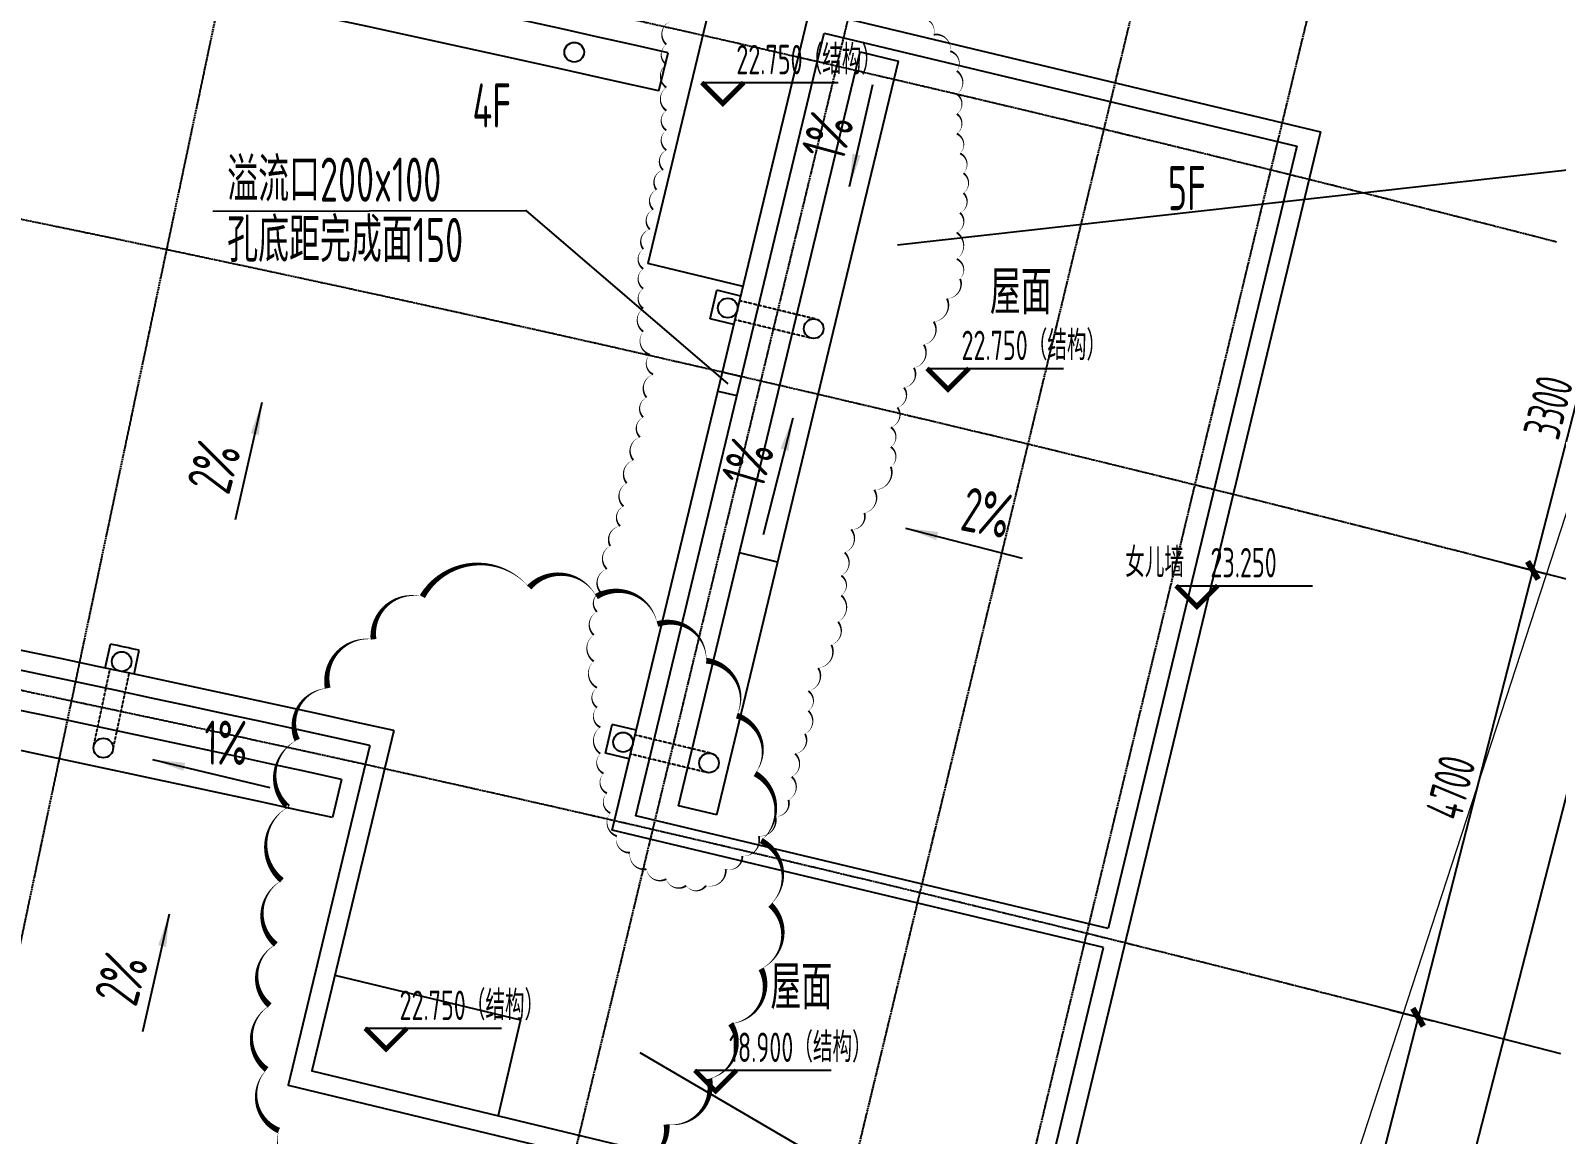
# Model space of a CAD drawing. Header units: millimetres. Extents: x 11677979 to 11902225, y -6694179 to -6308891.
# Drawn here: x 11842002 to 11857548, y -6396535 to -6385288 of the extents above; entities that cross this region are included whole.
import ezdxf
from ezdxf.enums import TextEntityAlignment as Align

# ---------------------------------------------------------------- set-up
doc = ezdxf.new("R2010")
doc.units = ezdxf.units.MM
doc.header["$LTSCALE"] = 10
for name, pattern in [('A2-RG-AXIS$0$CENTER', [2, 1.25, -0.25, 0.25, -0.25]), ('A2-RG-AXIS$0$DOTE', [2.4200000000000004, 2, -0.2, 0.02, -0.2]), ('A2-RI-RF$0$HIDDEN', [0.375, 0.25, -0.125])]:
    doc.linetypes.add(name, pattern=pattern)
for name, color, linetype in [('A2-RG-AXIS$0$A-AXIS', 1, 'Continuous'), ('A2-RG-AXIS$0$A-DIMS-100', 1, 'Continuous'), ('A2-RG-AXIS$0$A-GRID', 1, 'A2-RG-AXIS$0$CENTER'), ('A2-RI-RF$0$$0$AUDIT_D_120618114340-341', 1, 'Continuous'), ('A2-RI-RF$0$$2$A-SYMB', 4, 'Continuous'), ('A2-RI-RF$0$A-HATH', 9, 'Continuous'), ('A2-RI-RF$0$A-ROOF-DRAN', 175, 'Continuous'), ('A2-RI-RF$0$A-ROOF-EDGE', 2, 'Continuous'), ('A2-RI-RF$0$A-SYMB', 4, 'Continuous'), ('A2-RI-RF$0$A-SYMB-AREA', 4, 'Continuous'), ('A2-RI-RF$0$A-SYMB-NAME', 4, 'Continuous')]:
    doc.layers.add(name, color=color, linetype=linetype)
doc.layers.add('A2-RI-RF$0$A-DETL-LLIN', color=3, linetype='Continuous', lineweight=5)
doc.styles.add('A2-RG-AXIS$0$XD2008', font='hzs.shx', dxfattribs={"width": 0.7, "bigfont": 'hztxt.shx'})
doc.styles.add('A2-RI-RF$0$$0$XD2008', font='xd-hzs.shx', dxfattribs={"width": 0.7, "bigfont": 'xd-hztxt.shx'})
doc.styles.add('A2-RI-RF$0$ECADI', font='hzs.shx', dxfattribs={"width": 0.7, "bigfont": 'hztxt.shx'})
doc.dimstyles.new('A2-RG-AXIS$0$XD150$0', dxfattribs={"dimscale": 150, "dimtxt": 2.5, "dimasz": 1, "dimexe": 1, "dimexo": 2, "dimgap": 0.5, "dimtad": 1, "dimdec": 0, "dimdsep": 46, "dimtxsty": 'A2-RG-AXIS$0$XD2008', "dimblk": 'A2-RG-AXIS$0$_ArchTick', "dimcen": 2.5, "dimclrt": 4, "dimaunit": 1, "dimadec": 0, "dimazin": 0, "dimtfac": 1, "dimtdec": 0, "dimtmove": 2, "dimatfit": 3, "dimfxl": 0, "dimtolj": 1, "dimtzin": 0, "dimarcsym": 0})

# ---------------------------------------------------------------- blocks, each defined once
blk = doc.blocks.new('A2-RG-AXIS$0$_ArchTick')
at = {"color": 0, "linetype": 'ByBlock', "const_width": 0.4}
blk.add_lwpolyline([(-0.5, -0.5), (0.5, 0.5)], dxfattribs=at)
blk = doc.blocks.new('*D506')
at = {"layer": 'A2-RG-AXIS$0$A-DIMS-100', "color": 0, "lineweight": -2, "ltscale": 3, "transparency": 16777216}
for p, q in [((11858129.28507251, -6387592.492382944), (11857308.01068794, -6390788.663277202)), ((11857838.72408225, -6387517.831075288), (11858274.56556771, -6387629.823036788)), ((11857017.44969756, -6390714.001969515), (11857453.29118313, -6390825.993931047))]:
    blk.add_line(p, q, dxfattribs=at)
at = {"layer": 'Defpoints', "color": 0, "ltscale": 3, "transparency": 16777216}
for p in [(11857548.16309186, -6387443.1697676), (11856726.88870717, -6390639.340661827), (11857308.01068794, -6390788.663277202)]:
    blk.add_point(p, dxfattribs=at)
at = {"layer": 'A2-RG-AXIS$0$A-DIMS-100', "color": 0, "lineweight": -2, "ltscale": 3, "transparency": 16777216, "xscale": 150, "yscale": 150, "zscale": 150}
for p, rotation in [((11858129.28507251, -6387592.492382944), 75.589284638493), ((11857308.01068794, -6390788.663277202), 255.589284638493)]:
    blk.add_blockref('A2-RG-AXIS$0$_ArchTick', p, dxfattribs=dict(at, rotation=rotation))
at = {"layer": 'A2-RG-AXIS$0$A-DIMS-100', "color": 4, "ltscale": 3, "transparency": 16777216, "insert": (11857464.40701364, -6389125.249185843), "char_height": 375, "attachment_point": 5, "rotation": 75.58928463849298, "style": 'A2-RG-AXIS$0$XD2008'}
blk.add_mtext('\\A1;3300', dxfattribs=at)
blk = doc.blocks.new('*D507')
at = {"layer": 'A2-RG-AXIS$0$A-DIMS-100', "color": 0, "lineweight": -2, "ltscale": 3, "transparency": 16777216}
for p, q in [((11857017.44969756, -6390714.001969515), (11857453.29118295, -6390825.993931)), ((11857308.01068776, -6390788.663277156), (11856138.3168673, -6395340.785459872)), ((11855847.75587694, -6395266.124152191), (11856283.5973625, -6395378.116113717))]:
    blk.add_line(p, q, dxfattribs=at)
at = {"layer": 'Defpoints', "color": 0, "ltscale": 3, "transparency": 16777216}
for p in [(11856726.88870717, -6390639.340661827), (11855557.19488655, -6395191.462844502), (11856138.3168673, -6395340.785459872)]:
    blk.add_point(p, dxfattribs=at)
at = {"layer": 'A2-RG-AXIS$0$A-DIMS-100', "color": 0, "lineweight": -2, "ltscale": 3, "transparency": 16777216, "xscale": 150, "yscale": 150, "zscale": 150}
for p, rotation in [((11857308.01068776, -6390788.663277156), 75.589284638493), ((11856138.3168673, -6395340.785459872), 255.589284638493)]:
    blk.add_blockref('A2-RG-AXIS$0$_ArchTick', p, dxfattribs=dict(at, rotation=rotation))
at = {"layer": 'A2-RG-AXIS$0$A-DIMS-100', "color": 4, "ltscale": 3, "transparency": 16777216, "insert": (11856468.92291094, -6392999.395724285), "char_height": 375, "attachment_point": 5, "rotation": 75.58928463849298, "style": 'A2-RG-AXIS$0$XD2008'}
blk.add_mtext('\\A1;4700', dxfattribs=at)
blk = doc.blocks.new('*D508')
at = {"layer": 'A2-RG-AXIS$0$A-DIMS-100', "color": 0, "lineweight": -2, "ltscale": 3, "transparency": 16777216}
for p, q in [((11856138.31686715, -6395340.785459834), (11854993.51014926, -6399796.053979089)), ((11855847.75587694, -6395266.124152191), (11856283.59736234, -6395378.116113678)), ((11854702.94915888, -6399721.392671403), (11855138.79064445, -6399833.384632934))]:
    blk.add_line(p, q, dxfattribs=at)
at = {"layer": 'Defpoints', "color": 0, "ltscale": 3, "transparency": 16777216}
for p in [(11855557.19488655, -6395191.462844502), (11854412.3881685, -6399646.731363715), (11854993.51014926, -6399796.053979089)]:
    blk.add_point(p, dxfattribs=at)
at = {"layer": 'A2-RG-AXIS$0$A-DIMS-100', "color": 0, "lineweight": -2, "ltscale": 3, "transparency": 16777216, "xscale": 150, "yscale": 150, "zscale": 150}
for p, rotation in [((11856138.31686715, -6395340.785459834), 75.589284638493), ((11854993.51014926, -6399796.053979089), 255.589284638493)]:
    blk.add_blockref('A2-RG-AXIS$0$_ArchTick', p, dxfattribs=dict(at, rotation=rotation))
at = {"layer": 'A2-RG-AXIS$0$A-DIMS-100', "color": 4, "ltscale": 3, "transparency": 16777216, "insert": (11855311.67264162, -6397503.091075233), "char_height": 375, "attachment_point": 5, "rotation": 75.58928463849298, "style": 'A2-RG-AXIS$0$XD2008'}
blk.add_mtext('\\A1;4600', dxfattribs=at)
blk = doc.blocks.new('*D512')
at = {"layer": 'A2-RG-AXIS$0$A-DIMS-100', "color": 0, "lineweight": -2, "ltscale": 3, "transparency": 16777216}
for p, q in [((11859481.27285167, -6381125.48928674), (11860788.79730856, -6381461.465170846)), ((11860643.51681336, -6381424.134517058), (11852132.13054729, -6414548.076536306)), ((11850969.8865856, -6414249.43130599), (11852277.41104249, -6414585.407190095))]:
    blk.add_line(p, q, dxfattribs=at)
at = {"layer": 'Defpoints', "color": 0, "ltscale": 3, "transparency": 16777216}
for p in [(11859190.71186125, -6381050.827979163), (11850679.32559518, -6414174.769998413), (11852132.13054729, -6414548.076536306)]:
    blk.add_point(p, dxfattribs=at)
at = {"layer": 'A2-RG-AXIS$0$A-DIMS-100', "color": 0, "lineweight": -2, "ltscale": 3, "transparency": 16777216, "xscale": 150, "yscale": 150, "zscale": 150}
for p, rotation in [((11860643.51681336, -6381424.134517058), 75.58928466042394), ((11852132.13054729, -6414548.076536306), 255.589284660424)]:
    blk.add_blockref('A2-RG-AXIS$0$_ArchTick', p, dxfattribs=dict(at, rotation=rotation))
at = {"layer": 'A2-RG-AXIS$0$A-DIMS-100', "color": 4, "ltscale": 3, "transparency": 16777216, "insert": (11856133.58281371, -6397920.776882553), "char_height": 375, "attachment_point": 5, "rotation": 75.58928466042396, "style": 'A2-RG-AXIS$0$XD2008'}
blk.add_mtext('\\A1;34200', dxfattribs=at)
blk = doc.blocks.new('A2-RI-RF$0$5erhfh')
at = {"layer": 'A2-RI-RF$0$A-SYMB-AREA', "style": 'A2-RI-RF$0$ECADI', "width": 0.7}
blk.add_attdef('340M2', text='', height=2.5, dxfattribs=at).set_placement((0, 1.25), align=Align.MIDDLE_LEFT)
at = {"layer": 'A2-RI-RF$0$A-SYMB-NAME', "style": 'A2-RI-RF$0$ECADI', "width": 0.7}
blk.add_attdef('CHINESENAME', (-12.29193252821193, 3.0875), '', height=4.5, dxfattribs=at)
blk = doc.blocks.new('A2-RI-RF$0$$2$ECADI-TAG-HGHT（国标）')
at = {"color": 1}
blk.add_line((-2.121320343559546, 2.121320343559546), (11.76789873223262, 2.121320343559546), dxfattribs=at)
at = {"color": 1, "const_width": 0.5}
blk.add_lwpolyline([(-2.121320343559546, 2.121320343559546), (0, 0), (2.121320343559546, 2.121320343559546)], dxfattribs=at)
at = {"style": 'A2-RI-RF$0$$0$XD2008', "width": 0.7}
blk.add_attdef('FL', text='', height=3, dxfattribs=at).set_placement((-2.688785023899595, 2.967328765217609), align=Align.RIGHT)
for tag, p in [('F.F.L.', (2.283611041903605, 2.967328765217609)), ('T.O.S.', (2.283611041903605, -1.104423031572336))]:
    blk.add_attdef(tag, p, '', height=3, dxfattribs=at)
blk = doc.blocks.new('A2-RG-AXIS')
at = {"layer": 'A2-RG-AXIS$0$A-AXIS', "ltscale": 3}
for p, q in [((11858760.81563986, -6391161.969815724), (11856726.88870717, -6390639.340661827)), ((11857591.12181924, -6395714.091998397), (11855557.19488655, -6395191.462844502))]:
    blk.add_line(p, q, dxfattribs=at)
at = {"layer": 'A2-RG-AXIS$0$A-GRID', "linetype": 'A2-RG-AXIS$0$DOTE'}
for p, q in [((11846048.11610905, -6374898.19210795), (11837754.64705038, -6414233.385178952)), ((11852463.32296544, -6376318.388348403), (11846488.01340499, -6401109.467786302)), ((11845769.35964724, -6416040.753112658), (11855178.3874563, -6377003.453457114)), ((11847468.69242265, -6416458.887968802), (11856889.46762906, -6377372.849227605))]:
    blk.add_line(p, q, dxfattribs=at)
for radius, end in [(316699.9999999902, 95.40764403072032), (313399.9999999902, 95.40764402400131), (308699.9999999902, 95.4076440106419), (304099.9999999902, 95.40764399720393), (300799.9999999902, 95.40764398384447)]:
    blk.add_arc((11778730.70926435, -6694178.721949182), radius, 75.58928463849298, end, dxfattribs=at)
at = {"layer": 'A2-RG-AXIS$0$A-DIMS-100', "ltscale": 3}
dim = blk.add_aligned_dim(p1=(11859190.71186125, -6381050.827979162), p2=(11850679.32559518, -6414174.769998411), distance=1500.0000000380062, dimstyle='A2-RG-AXIS$0$XD150$0', dxfattribs=at)
dim.commit()
dim.dimension.update_dxf_attribs({"geometry": '*D512', "text_midpoint": (11856133.58281371, -6397920.776882553)})
for base, p1, p2, picture, middle in [((11857308.01068794, -6390788.663277202), (11857548.16309187, -6387443.1697676), (11856726.88870717, -6390639.340661827), '*D506', (11857464.40701364, -6389125.249185843)), ((11856138.3168673, -6395340.785459872), (11856726.88870717, -6390639.340661827), (11855557.19488655, -6395191.462844502), '*D507', (11856468.92291094, -6392999.395724285)), ((11854993.51014926, -6399796.053979089), (11855557.19488655, -6395191.462844502), (11854412.3881685, -6399646.731363716), '*D508', (11855311.67264162, -6397503.091075233))]:
    dim = blk.add_linear_dim(base=base, p1=p1, p2=p2, angle=75.58928463849298, dimstyle='A2-RG-AXIS$0$XD150$0', dxfattribs=at)
    dim.commit()
    dim.dimension.update_dxf_attribs({"geometry": picture, "text_midpoint": middle})
blk = doc.blocks.new('A2-RI-RF')
at = {"layer": 'A2-RI-RF$0$$0$AUDIT_D_120618114340-341'}
for p, q in [((11850345.56178435, -6386878.321962281), (11850581.84074129, -6385836.789025784)), ((11844358.52541611, -6389076.15977816), (11844086.9646782, -6390273.217088998)), ((11849767.03890998, -6389237.073046846), (11849465.38490343, -6390426.903412965)), ((11850916.50617917, -6390357.120187123), (11852105.41522696, -6390662.385180055)), ((11843244.11137625, -6392714.823552123), (11844438.16695616, -6392999.292727798)), ((11843414.46885855, -6394291.402554495), (11843142.90812063, -6395488.459865334))]:
    blk.add_line(p, q, dxfattribs=at)
at = {"layer": 'A2-RI-RF$0$$0$AUDIT_D_120618114340-341', "extrusion": (0, 0, -1)}
for points in [[(-11850376.18197849, -6386544.272827617), (-11850458.33772634, -6386562.381553226), (-11850344.77609198, -6386882.171840733)], [(-11844327.90522197, -6389410.208912824), (-11844245.74947412, -6389392.100187215), (-11844359.31110848, -6389072.309899708)], [(-11849642.62369558, -6389548.597163225), (-11849724.04327906, -6389569.771304864), (-11849768.08718235, -6389233.286227386)], [(-11851249.55711322, -6390397.163863177), (-11851229.13500557, -6390478.775322959), (-11850912.68002988, -6390356.226062883)], [(-11843577.81044354, -6392749.048589066), (-11843558.81576264, -6392831.00403395), (-11843240.27020508, -6392713.996339574)], [(-11843383.84866441, -6394625.451689159), (-11843301.69291656, -6394607.34296355), (-11843415.25455092, -6394287.552676043)]]:
    blk.add_solid(points, dxfattribs=at)
at = {"layer": 'A2-RI-RF$0$A-DETL-LLIN'}
blk.add_line((11866174.69768466, -6364039.613483081), (11850985.31353325, -6410640.308040345), dxfattribs=at)
at = {"layer": 'A2-RI-RF$0$A-HATH', "linetype": 'A2-RI-RF$0$HIDDEN'}
for p, q in [((11850003.52515657, -6388228.797169223), (11849226.29514684, -6388041.464063397)), ((11849956.66185531, -6388423.229242181), (11849179.43184557, -6388235.896136357)), ((11842645.71469595, -6392576.708593905), (11842811.81582405, -6391794.162518516)), ((11842841.35611432, -6392618.23491589), (11843007.45724242, -6391835.688840501)), ((11848937.27447425, -6392652.585610432), (11848160.04446451, -6392465.252504605)), ((11848890.41117299, -6392847.01768339), (11848113.18116325, -6392659.684577565))]:
    blk.add_line(p, q, dxfattribs=at)
at = {"layer": 'A2-RI-RF$0$A-ROOF-DRAN'}
for p, q in [((11848404.21420676, -6385904.160544875), (11848497.95029922, -6385515.257026038)), ((11848603.32284987, -6393186.765153608), (11850454.45370663, -6385506.571909138)), ((11848992.40872625, -6393279.571814236), (11850843.47291048, -6385599.655188727)), ((11850454.45370663, -6385506.571909138), (11850843.47291048, -6385599.655188727)), ((11848924.67592905, -6388225.925028013), (11848994.97088095, -6387934.276918577)), ((11849238.01097215, -6387992.856045159), (11848994.97088095, -6387934.276918577)), ((11849167.71602025, -6388284.504154596), (11848924.67592905, -6388225.925028013)), ((11849613.16747757, -6390704.093613492), (11849224.30333166, -6390610.367010962)), ((11842762.90546945, -6391783.78093802), (11842814.80917974, -6391539.248915607)), ((11843056.36759701, -6391846.070420997), (11843108.2713073, -6391601.538398583)), ((11847858.42524673, -6392649.713469221), (11847928.72019863, -6392358.065359785)), ((11848171.76028983, -6392416.644486367), (11847928.72019863, -6392358.065359785)), ((11848101.46533793, -6392708.292595804), (11847858.42524673, -6392649.713469221)), ((11845170.7179846, -6392918.078583245), (11845076.97362533, -6393307.016391235)), ((11848992.40872625, -6393279.571814236), (11848603.32284987, -6393186.765153608))]:
    blk.add_line(p, q, dxfattribs=at)
for centre in [(11847540.51668414, -6385509.559655574), (11849105.14931077, -6388115.128382095), (11849980.09350594, -6388326.013205702), (11842930.40305287, -6391717.08914685), (11848038.89862845, -6392538.916823303), (11842743.53540513, -6392597.471754897), (11848913.84282362, -6392749.801646911)]:
    blk.add_circle(centre, 100, dxfattribs=at)
for centre, radius, start, end in [((11778730.70926434, -6694178.721948962), 316449.9999997699, 77.26345118599353, 85.72207599658157), ((11778730.70926434, -6694178.721948962), 316049.9999997699, 77.26448252031913, 83.14262219087406), ((11778730.70926437, -6694178.721949022), 308499.9999998286, 77.5630759090305, 82.0106501406721), ((11778730.70926437, -6694178.721949022), 308099.9999998286, 77.56452291148649, 82.0105960959171), ((11778730.70926437, -6694178.721949022), 309349.9999998286, 77.98862344578704, 78.04418748175755), ((11778730.70895571, -6694178.723858639), 299749.9999999704, 77.09857082236117, 93.89835790009894)]:
    blk.add_arc(centre, radius, start, end, dxfattribs=at)
at = {"layer": 'A2-RI-RF$0$A-ROOF-EDGE'}
for p, q in [((11848968.6719393, -6384842.590282238), (11848289.48633275, -6387660.476812601)), ((11848968.6719393, -6384842.590282238), (11855142.88410219, -6386319.936159519)), ((11847925.96717049, -6393436.42039674), (11849941.21994894, -6385075.29848121)), ((11850088.86618547, -6385316.272460035), (11854901.51113382, -6386467.826858506)), ((11855142.88410219, -6386319.936159519), (11851147.68567705, -6402895.693143649)), ((11854901.51113382, -6386467.826858506), (11852980.84326734, -6394436.523382212)), ((11849261.64669884, -6387894.793313502), (11848289.48633275, -6387660.476812601)), ((11849245.6584257, -6388814.673730068), (11849050.76278138, -6388769.733749169)), ((11849200.72064336, -6389009.559839677), (11849005.82499904, -6388964.619858778)), ((11852933.97983389, -6394630.955998998), (11847925.96717049, -6393436.42039674)), ((11852204.89348439, -6397655.876632128), (11852933.97983389, -6394630.955998998)), ((11845102.52243879, -6394910.998623983), (11846992.0453875, -6395367.552121131)), ((11846992.0453875, -6395367.552121131), (11846767.48672993, -6396342.070377038))]:
    blk.add_line(p, q, dxfattribs=at)
for points in [[(11852980.84326734, -6394436.523382212), (11848167.37354109, -6393288.391110017), (11850088.86618547, -6385316.272460035)], [(11845701.95759325, -6392421.100840328), (11844866.75053991, -6395886.307739782), (11852205.094219, -6397655.043800395)], [(11845459.78962454, -6392572.289931745), (11844625.45516489, -6396033.876510169), (11852158.23091668, -6397849.4758731), (11851000.43773787, -6402653.06666579)]]:
    blk.add_lwpolyline(points, dxfattribs=at)
for radius, start, end in [(309099.9999998286, 77.48675406838949, 82.06633994224374), (308899.9999998286, 77.52452923331838, 82.02925235614639)]:
    blk.add_arc((11778730.70926437, -6694178.721949022), radius, start, end, dxfattribs=at)
at = {"layer": 'A2-RI-RF$0$A-SYMB'}
blk.add_lwpolyline([(11843860.42458462, -6387127.802186145), (11847046.64980218, -6387120.148494991), (11849107.2523025, -6388889.075750461)], dxfattribs=at)
at = {"layer": 'Defpoints', "color": 6}
blk.add_line((11850835.16201172, -6387469.945190019), (11870130.24871276, -6385311.149399142), dxfattribs=at)
at = {"layer": 'Defpoints', "color": 3}
blk.add_line((11848210.38463424, -6395698.575426177), (11871862.51833789, -6409546.008099421), dxfattribs=at)
at = {"layer": 'Defpoints', "color": 6}
blk.add_lwpolyline([(11848513.06825581, -6385196.728314322, 0, 20, 0.52056705), (11848479.44832737, -6385431.931180692, 0, 20, 0.52056705), (11848479.44832737, -6385431.931180692, 0, 20, 0.52056705), (11848479.44832737, -6385633.530079626, 0, 20, 0.52056705), (11848479.44832737, -6385633.530079626, 0, 20, 0.52056705), (11848479.44832737, -6385868.732945994, 0, 20, 0.52056705), (11848479.44832737, -6385868.732945993, 0, 20, 0.52056705), (11848479.44832737, -6386103.929585946, 0, 20, 0.52056705), (11848479.44832737, -6386103.929585946, 0, 20, 0.52056705), (11848479.44832737, -6386305.528484881, 0, 20, 0.52056705), (11848479.44832737, -6386305.528484881, 0, 20, 0.52056705), (11848479.44832737, -6386507.127383818, 0, 20, 0.52056705), (11848479.44832737, -6386507.127383818, 0, 20, 0.52056705), (11848445.81638753, -6386708.732509168, 0, 20, 0.52056705), (11848445.81638753, -6386708.732509168, 0, 20, 0.52056705), (11848378.55250785, -6386910.331408102, 0, 20, 0.52056705), (11848378.55250785, -6386910.331408102, 0, 20, 0.52056705), (11848344.92056801, -6387111.930307037, 0, 20, 0.52056705), (11848344.92056801, -6387111.930307037, 0, 20, 0.52056705), (11848311.28862817, -6387313.529205972, 0, 20, 0.52056705), (11848311.28862817, -6387313.529205972, 0, 20, 0.52056705), (11848244.0367599, -6387515.128104907, 0, 20, 0.52056705), (11848244.0367599, -6387515.128104907, 0, 20, 0.52056705), (11848244.0367599, -6387716.727003843, 0, 20, 0.52056705), (11848244.0367599, -6387716.727003843, 0, 20, 0.52056705), (11848244.0367599, -6387918.332129193, 0, 20, 0.52056705), (11848244.0367599, -6387918.332129193, 0, 20, 0.52056705), (11848244.0367599, -6388119.931028128, 0, 20, 0.52056705), (11848244.0367599, -6388119.931028128, 0, 20, 0.52056705), (11848244.0367599, -6388355.12766808, 0, 20, 0.52056705), (11848244.0367599, -6388355.12766808, 0, 20, 0.52056705), (11848311.28862817, -6388590.330534448, 0, 20, 0.52056705), (11848311.28862817, -6388590.330534448, 0, 20, 0.52056705), (11848344.92056801, -6388791.929433382, 0, 20, 0.52056705), (11848344.92056801, -6388791.929433382, 0, 20, 0.52056705), (11848277.65668833, -6389027.132299751, 0, 20, 0.52056705), (11848277.65668833, -6389027.132299751, 0, 20, 0.52056705), (11848244.0367599, -6389228.731198686, 0, 20, 0.52056705), (11848244.0367599, -6389228.731198686, 0, 20, 0.52056705), (11848210.40482006, -6389430.330097622, 0, 20, 0.52056705), (11848210.40482006, -6389430.330097622, 0, 20, 0.52056705), (11848143.14094038, -6389665.526737574, 0, 20, 0.52056705), (11848143.14094038, -6389665.526737574, 0, 20, 0.52056705), (11848075.8770607, -6389900.729603942, 0, 20, 0.52056705), (11848075.8770607, -6389900.729603942, 0, 20, 0.52056705), (11848042.25713227, -6390135.926243893, 0, 20, 0.52056705), (11848042.25713227, -6390135.926243893, 0, 20, 0.52056705), (11848008.62519243, -6390337.531369245, 0, 20, 0.52056705), (11848008.62519243, -6390337.531369245, 0, 20, 0.52056705), (11847907.72937291, -6390539.13026818, 0, 20, 0.52056705), (11847907.72937291, -6390539.13026818, 0, 20, 0.52056705), (11847874.09743307, -6390774.326908132, 0, 20, 0.52056705), (11847874.09743307, -6390774.326908132, 0, 20, 0.52056705), (11847806.8455648, -6391009.5297745, 0, 20, 0.52056705), (11847806.8455648, -6391009.5297745, 0, 20, 0.52056705), (11847773.21362496, -6391211.128673435, 0, 20, 0.52056705), (11847773.21362496, -6391211.128673435, 0, 20, 0.52056705), (11847739.58168512, -6391446.331539802, 0, 20, 0.52056705), (11847739.58168512, -6391446.331539802, 0, 20, 0.52056705), (11847739.58168512, -6391715.125920773, 0, 20, 0.52056705), (11847739.58168512, -6391715.125920773, 0, 20, 0.52056705), (11847773.21362496, -6391983.926528158, 0, 20, 0.52056705), (11847773.21362496, -6391983.926528158, 0, 20, 0.52056705), (11847773.21362496, -6392185.531653508, 0, 20, 0.52056705), (11847773.21362496, -6392185.531653508, 0, 20, 0.52056705), (11847806.8455648, -6392387.130552443, 0, 20, 0.52056705), (11847806.8455648, -6392387.130552443, 0, 20, 0.52056705), (11847806.8455648, -6392655.931159829, 0, 20, 0.52056705), (11847806.8455648, -6392655.931159829, 0, 20, 0.52056705), (11847840.46549324, -6392857.530058765, 0, 20, 0.52056705), (11847840.46549324, -6392857.530058765, 0, 20, 0.52056705), (11847874.09743307, -6393059.128957697, 0, 20, 0.52056705), (11847874.09743307, -6393059.128957697, 0, 20, 0.52056705), (11847907.72937291, -6393260.727856634, 0, 20, 0.52056705), (11847907.72937291, -6393260.727856634, 0, 20, 0.52056705), (11847974.99325259, -6393495.930723002, 0, 20, 0.52056705), (11847974.99325259, -6393495.930723002, 0, 20, 0.52056705), (11848109.50900055, -6393663.925654505, 0, 20, 0.52056705), (11848109.50900055, -6393663.925654506, 0, 20, 0.52056705), (11848277.65668833, -6393831.926812422, 0, 20, 0.52056705), (11848277.65668833, -6393831.926812422, 0, 20, 0.52056705), (11848479.44832737, -6393932.726261889, 0, 20, 0.52056705), (11848479.44832737, -6393932.726261889, 0, 20, 0.52056705), (11848681.22795501, -6393999.927970339, 0, 20, 0.52056705), (11848681.22795501, -6393999.927970338, 0, 20, 0.52056705), (11848883.00758264, -6393999.927970339, 0, 20, 0.52056705), (11848883.00758264, -6393999.927970338, 0, 20, 0.52056705), (11849084.78721027, -6393831.926812422, 0, 20, 0.52056705), (11849084.78721027, -6393831.926812422, 0, 20, 0.52056705), (11849252.93489806, -6393697.529621937, 0, 20, 0.52056705), (11849252.93489806, -6393697.529621937, 0, 20, 0.52056705), (11849421.08258585, -6393495.930723002, 0, 20, 0.52056705), (11849421.08258585, -6393495.930723002, 0, 20, 0.52056705), (11849589.24228505, -6393294.325597651, 0, 20, 0.52056705), (11849589.24228505, -6393294.325597651, 0, 20, 0.52056705), (11849723.758033, -6393126.330666149, 0, 20, 0.52056705), (11849723.758033, -6393126.330666149, 0, 20, 0.52056705), (11849757.38997284, -6392891.127799781, 0, 20, 0.52056705), (11849757.38997284, -6392891.127799781, 0, 20, 0.52056705), (11849791.02191268, -6392655.931159829, 0, 20, 0.52056705), (11849791.02191268, -6392655.931159829, 0, 20, 0.52056705), (11849891.90572079, -6392454.326034478, 0, 20, 0.52056705), (11849891.90572079, -6392454.326034478, 0, 20, 0.52056705), (11849925.53766063, -6392219.129394527, 0, 20, 0.52056705), (11849925.53766063, -6392219.129394527, 0, 20, 0.52056705), (11849925.53766063, -6392017.530495592, 0, 20, 0.52056705), (11849925.53766063, -6392017.530495592, 0, 20, 0.52056705), (11850026.43348015, -6391782.327629223, 0, 20, 0.52056705), (11850026.43348015, -6391782.327629223, 0, 20, 0.52056705), (11850160.9492281, -6391547.13098927, 0, 20, 0.52056705), (11850160.9492281, -6391547.13098927, 0, 20, 0.52056705), (11850228.21310778, -6391311.928122902, 0, 20, 0.52056705), (11850228.21310778, -6391311.928122902, 0, 20, 0.52056705), (11850261.84504762, -6391043.127515517, 0, 20, 0.52056705), (11850261.84504762, -6391043.127515517, 0, 20, 0.52056705), (11850261.84504762, -6390841.528616582, 0, 20, 0.52056705), (11850261.84504762, -6390841.528616582, 0, 20, 0.52056705), (11850295.47698746, -6390606.33197663, 0, 20, 0.52056705), (11850295.47698746, -6390606.33197663, 0, 20, 0.52056705), (11850362.72885573, -6390371.129110263, 0, 20, 0.52056705), (11850362.72885573, -6390371.129110263, 0, 20, 0.52056705), (11850497.25661509, -6390203.127952344, 0, 20, 0.52056705), (11850497.25661509, -6390203.127952344, 0, 20, 0.52056705), (11850598.1404232, -6389967.931312392, 0, 20, 0.52056705), (11850598.1404232, -6389967.931312392, 0, 20, 0.52056705), (11850766.28811099, -6389732.728446024, 0, 20, 0.52056705), (11850766.28811099, -6389732.728446024, 0, 20, 0.52056705), (11850766.28811099, -6389531.12954709, 0, 20, 0.52056705), (11850766.28811099, -6389531.12954709, 0, 20, 0.52056705), (11850766.28811099, -6389329.530648154, 0, 20, 0.52056705), (11850766.28811099, -6389329.530648154, 0, 20, 0.52056705), (11850833.55199067, -6389127.931749219, 0, 20, 0.52056705), (11850833.55199067, -6389127.931749219, 0, 20, 0.52056705), (11850900.81587035, -6388926.326623867, 0, 20, 0.52056705), (11850900.81587035, -6388926.326623867, 0, 20, 0.52056705), (11851001.69967846, -6388724.727724932, 0, 20, 0.52056705), (11851001.69967846, -6388724.727724932, 0, 20, 0.52056705), (11851102.59549798, -6388489.531084981, 0, 20, 0.52056705), (11851102.59549798, -6388489.531084981, 0, 20, 0.52056705), (11851203.4913175, -6388254.328218613, 0, 20, 0.52056705), (11851203.4913175, -6388254.328218613, 0, 20, 0.52056705), (11851338.00706545, -6388019.131578662, 0, 20, 0.52056705), (11851338.00706545, -6388019.131578662, 0, 20, 0.52056705), (11851472.5228134, -6387817.532679726, 0, 20, 0.52056705), (11851472.5228134, -6387817.532679727, 0, 20, 0.52056705), (11851438.89087356, -6387615.927554374, 0, 20, 0.52056705), (11851438.89087356, -6387615.927554374, 0, 20, 0.52056705), (11851438.89087356, -6387347.126946989, 0, 20, 0.52056705), (11851438.89087356, -6387347.126946988, 0, 20, 0.52056705), (11851472.5228134, -6387145.528048053, 0, 20, 0.52056705), (11851472.5228134, -6387145.528048053, 0, 20, 0.52056705), (11851506.15475324, -6386943.929149119, 0, 20, 0.52056705), (11851506.15475324, -6386943.929149119, 0, 20, 0.52056705), (11851506.15475324, -6386742.330250184, 0, 20, 0.52056705), (11851506.15475324, -6386742.330250184, 0, 20, 0.52056705), (11851472.5228134, -6386540.731351249, 0, 20, 0.52056705), (11851472.5228134, -6386540.731351249, 0, 20, 0.52056705), (11851438.89087356, -6386339.132452315, 0, 20, 0.52056705), (11851438.89087356, -6386339.132452315, 0, 20, 0.52056705), (11851438.89087356, -6386137.527326963, 0, 20, 0.52056705), (11851438.89087356, -6386137.527326963, 0, 20, 0.52056705), (11851438.89087356, -6385935.928428028, 0, 20, 0.52056705), (11851438.89087356, -6385935.928428028, 0, 20, 0.52056705), (11851438.89087356, -6385700.731788077, 0, 20, 0.52056705), (11851438.89087356, -6385700.731788077, 0, 20, 0.52056705), (11851371.63900529, -6385499.132889141, 0, 20, 0.52056705), (11851371.63900529, -6385499.132889141, 0, 20, 0.52056705), (11851203.4913175, -6385331.131731223, 0, 20, 0.52056705), (11851203.4913175, -6385331.131731223, 0, 20, 0.52056705), (11851068.96355814, -6385163.130573305, 0, 20, 0.52056705)], format="xyseb", dxfattribs=at)
at = {"layer": 'Defpoints', "color": 3}
blk.add_lwpolyline([(11848015.09172871, -6396837.125861082, 0, 60, 0.52056705), (11848481.6606034, -6396433.024707684, 0, 60, 0.52056705), (11848481.6606034, -6396433.024707684, 0, 60, 0.52056705), (11848917.12270006, -6395966.754642912, 0, 60, 0.52056705), (11848917.12270006, -6395966.754642912, 0, 60, 0.52056705), (11849134.85609094, -6395407.230134593, 0, 60, 0.52056705), (11849134.85609094, -6395407.230134593, 0, 60, 0.52056705), (11849445.90044569, -6394847.706702754, 0, 60, 0.52056705), (11849445.90044569, -6394847.706702754, 0, 60, 0.52056705), (11849539.21375212, -6394194.928827367, 0, 60, 0.52056705), (11849539.21375212, -6394194.928827367, 0, 60, 0.52056705), (11849445.90044569, -6393542.1498755, 0, 60, 0.52056705), (11849445.90044569, -6393542.1498755, 0, 60, 0.52056705), (11849383.69157473, -6392858.287544425, 0, 60, 0.52056705), (11849383.69157473, -6392858.287544425, 0, 60, 0.52056705), (11849197.06496188, -6392267.678580415, 0, 60, 0.52056705), (11849197.06496188, -6392267.678580415, 0, 60, 0.52056705), (11848886.01826458, -6391708.154072097, 0, 60, 0.52056705), (11848886.01826458, -6391708.154072097, 0, 60, 0.52056705), (11848388.34729697, -6391335.138450871, 0, 60, 0.52056705), (11848388.34729697, -6391335.138450871, 0, 60, 0.52056705), (11847766.25624491, -6391055.376196709, 0, 60, 0.52056705), (11847766.25624491, -6391055.376196709, 0, 60, 0.52056705), (11847081.9563219, -6390962.122829645, 0, 60, 0.52056705), (11847081.9563219, -6390962.122829645, 0, 60, 0.52056705), (11845993.29873771, -6391055.376196709, 0, 60, 0.52056705), (11845495.62542755, -6391490.561805794, 0, 60, 0.52056705), (11845495.62542755, -6391490.561805794, 0, 60, 0.52056705), (11845029.05889542, -6391987.916326256, 0, 60, 0.52056705), (11845029.05889542, -6391987.916326256, 0, 60, 0.52056705), (11844718.01454067, -6392516.356378888, 0, 60, 0.52056705), (11844718.01454067, -6392516.356378888, 0, 60, 0.52056705), (11844624.6988917, -6393200.218709962, 0, 60, 0.52056705), (11844624.6988917, -6393200.218709961, 0, 60, 0.52056705), (11844562.49002074, -6393946.251028896, 0, 60, 0.52056705), (11844562.49002074, -6393946.251028896, 0, 60, 0.52056705), (11844500.28114979, -6394599.028904282, 0, 60, 0.52056705), (11844500.28114979, -6394599.028904282, 0, 60, 0.52056705), (11844438.07227884, -6395220.722323981, 0, 60, 0.52056705), (11844438.07227884, -6395220.722323981, 0, 60, 0.52056705), (11844406.96784336, -6395873.500199364, 0, 60, 0.52056705), (11844406.96784336, -6395873.500199364, 0, 60, 0.52056705), (11844531.38558527, -6396495.193619065, 0, 60, 0.52056705), (11844531.38558527, -6396495.193619065, 0, 60, 0.52056705), (11844935.74558899, -6396992.549216006, 0, 60, 0.52056705)], format="xyseb", dxfattribs=at)
ref = blk.add_blockref('A2-RI-RF$0$5erhfh', (11847389.31263131, -6388911.299958384), dxfattribs=dict(xscale=100, yscale=100, zscale=100))
ref.add_attrib('CHINESENAME', '4F', (11846504.01258511, -6386276.893367505), dxfattribs={"layer": 'A2-RI-RF$0$A-SYMB-NAME', "height": 450, "style": 'A2-RI-RF$0$ECADI', "width": 0.7})
ref = blk.add_blockref('A2-RI-RF$0$5erhfh', (11850760.38585671, -6386210.838005759), dxfattribs=dict(xscale=99.99999999968372, yscale=99.99999999968372, zscale=99.99999999968372, rotation=74.74490547560426))
ref.add_attrib('CHINESENAME', '1%%%', (11850281.65996065, -6386634.988202377), dxfattribs={"layer": 'A2-RI-RF$0$A-SYMB-NAME', "height": 449.9999999999999, "rotation": 74.74490548756872, "style": 'A2-RI-RF$0$ECADI', "width": 0.7})
ref = blk.add_blockref('A2-RI-RF$0$5erhfh', (11845234.82346954, -6387340.935689041), dxfattribs=dict(xscale=100, yscale=100, zscale=100))
ref.add_attrib('CHINESENAME', '溢流口200x100', (11844005.63021673, -6387032.185688922), dxfattribs={"layer": 'A2-RI-RF$0$A-SYMB-NAME', "height": 450, "style": 'A2-RI-RF$0$ECADI', "width": 0.7})
ref = blk.add_blockref('A2-RI-RF$0$5erhfh', (11854474.4491241, -6389753.401743383), dxfattribs=dict(xscale=100, yscale=100, zscale=100))
ref.add_attrib('CHINESENAME', '5F', (11853589.14907791, -6387118.995152504), dxfattribs={"layer": 'A2-RI-RF$0$A-SYMB-NAME', "height": 450, "style": 'A2-RI-RF$0$ECADI', "width": 0.7})
ref = blk.add_blockref('A2-RI-RF$0$5erhfh', (11845234.82346954, -6387956.02257801), dxfattribs=dict(xscale=100, yscale=100, zscale=100))
ref.add_attrib('CHINESENAME', '孔底距完成面150', (11844005.63021673, -6387647.272577891), dxfattribs={"layer": 'A2-RI-RF$0$A-SYMB-NAME', "height": 450, "style": 'A2-RI-RF$0$ECADI', "width": 0.7})
ref = blk.add_blockref('A2-RI-RF$0$5erhfh', (11852660.57048723, -6390813.617662301), dxfattribs=dict(xscale=100, yscale=100, zscale=100))
ref.add_attrib('CHINESENAME', '屋面', (11851775.27044103, -6388179.211071422), dxfattribs={"layer": 'A2-RI-RF$0$A-SYMB-NAME', "height": 450, "style": 'A2-RI-RF$0$ECADI', "width": 0.7})
ref = blk.add_blockref('A2-RI-RF$0$5erhfh', (11844501.78875056, -6389605.733132476), dxfattribs=dict(xscale=99.99999999968372, yscale=99.99999999968372, zscale=99.99999999968372, rotation=74.74490547560426))
ref.add_attrib('CHINESENAME', '2%%%', (11844023.06285449, -6390029.883329094), dxfattribs={"layer": 'A2-RI-RF$0$A-SYMB-NAME', "height": 449.9999999999999, "rotation": 74.74490548756872, "style": 'A2-RI-RF$0$ECADI', "width": 0.7})
ref = blk.add_blockref('A2-RI-RF$0$5erhfh', (11849950.70808989, -6389557.872980127), dxfattribs=dict(xscale=99.99999999968374, yscale=99.99999999968374, zscale=99.99999999968374, rotation=73.30024098467239))
ref.add_attrib('CHINESENAME', '1%%%', (11849461.44090723, -6389969.818967878), dxfattribs={"layer": 'A2-RI-RF$0$A-SYMB-NAME', "height": 449.9999999999998, "rotation": 73.3002410098916, "style": 'A2-RI-RF$0$ECADI', "width": 0.7})
ref = blk.add_blockref('A2-RI-RF$0$5erhfh', (11851922.17122288, -6390819.549677703), dxfattribs=dict(xscale=99.99999999968374, yscale=99.99999999968374, zscale=99.99999999968374, rotation=349.2933024051719))
ref.add_attrib('CHINESENAME', '2%%%', (11851461.39328657, -6390375.967028965), dxfattribs={"layer": 'A2-RI-RF$0$A-SYMB-NAME', "height": 449.9999999999998, "rotation": 349.2933024561732, "style": 'A2-RI-RF$0$ECADI', "width": 0.7})
ref = blk.add_blockref('A2-RI-RF$0$5erhfh', (11844304.43571933, -6393121.619819516), dxfattribs=dict(xscale=99.99999999968374, yscale=99.99999999968374, zscale=99.99999999968374, rotation=359.5617199320547))
ref.add_attrib('CHINESENAME', '1%%%', (11843771.96487941, -6392767.280042622), dxfattribs={"layer": 'A2-RI-RF$0$A-SYMB-NAME', "height": 449.9999999999998, "rotation": 359.561719989173, "style": 'A2-RI-RF$0$ECADI', "width": 0.7})
ref = blk.add_blockref('A2-RI-RF$0$5erhfh', (11843557.73219299, -6394820.975908811), dxfattribs=dict(xscale=99.99999999968372, yscale=99.99999999968372, zscale=99.99999999968372, rotation=74.74490547560426))
ref.add_attrib('CHINESENAME', '2%%%', (11843079.00629693, -6395245.12610543), dxfattribs={"layer": 'A2-RI-RF$0$A-SYMB-NAME', "height": 449.9999999999999, "rotation": 74.74490548756872, "style": 'A2-RI-RF$0$ECADI', "width": 0.7})
ref = blk.add_blockref('A2-RI-RF$0$5erhfh', (11850424.79851335, -6397893.543397471), dxfattribs=dict(xscale=100, yscale=100, zscale=100))
ref.add_attrib('CHINESENAME', '屋面', (11849539.49846716, -6395259.136806592), dxfattribs={"layer": 'A2-RI-RF$0$A-SYMB-NAME', "height": 450, "style": 'A2-RI-RF$0$ECADI', "width": 0.7})
at = {"layer": 'A2-RI-RF$0$$2$A-SYMB'}
ref = blk.add_blockref('A2-RI-RF$0$$2$ECADI-TAG-HGHT（国标）', (11849054.73693627, -6386030.60738472), dxfattribs=dict(at, xscale=100, yscale=100, zscale=100))
ref.add_attrib('F.F.L.', '22.750（结构）', (11849192.36497548, -6385733.874508197), dxfattribs={"layer": '0', "height": 300, "style": 'A2-RI-RF$0$$0$XD2008', "width": 0.6999999999999998})
ref = blk.add_blockref('A2-RI-RF$0$$2$ECADI-TAG-HGHT（国标）', (11851348.870921, -6388942.765036078), dxfattribs=dict(at, xscale=100, yscale=100, zscale=100))
ref.add_attrib('F.F.L.', '22.750（结构）', (11851486.4989602, -6388646.032159556), dxfattribs={"layer": '0', "height": 300, "style": 'A2-RI-RF$0$$0$XD2008', "width": 0.6999999999999998})
ref = blk.add_blockref('A2-RI-RF$0$$2$ECADI-TAG-HGHT（国标）', (11853884.81796647, -6391156.113921458), dxfattribs=dict(at, xscale=100, yscale=100, zscale=100))
ref.add_attrib('F.F.L.', '23.250', (11854022.44600567, -6390859.381044935), dxfattribs={"layer": '0', "height": 300, "style": 'A2-RI-RF$0$$0$XD2008', "width": 0.6999999999999998})
ref.add_attrib('FL', '女儿墙', dxfattribs={"layer": '0', "height": 300, "style": 'A2-RI-RF$0$$0$XD2008', "width": 0.6999999999999998}).set_placement((11853753.48153656, -6390858.622430745), align=Align.RIGHT)
ref = blk.add_blockref('A2-RI-RF$0$$2$ECADI-TAG-HGHT（国标）', (11845623.4147797, -6395665.784249191), dxfattribs=dict(at, xscale=100, yscale=100, zscale=100))
ref.add_attrib('F.F.L.', '22.750（结构）', (11845761.0428189, -6395369.051372669), dxfattribs={"layer": '0', "height": 300, "style": 'A2-RI-RF$0$$0$XD2008', "width": 0.6999999999999998})
ref = blk.add_blockref('A2-RI-RF$0$$2$ECADI-TAG-HGHT（国标）', (11848981.38842021, -6396093.481326776), dxfattribs=dict(at, xscale=100, yscale=100, zscale=100))
ref.add_attrib('F.F.L.', '18.900（结构）', (11849119.01645942, -6395796.748450253), dxfattribs={"layer": '0', "height": 300, "style": 'A2-RI-RF$0$$0$XD2008', "width": 0.6999999999999998})
at = {"layer": 'A2-RI-RF$0$A-DETL-LLIN'}
blk.add_blockref('A2-RG-AXIS', (0, 0), dxfattribs=at)

msp = doc.modelspace()

# ---------------------------------------------------------------- block references
for name in ['A2-RI-RF', 'A2-RG-AXIS']:
    msp.add_blockref(name, (0, 0))

doc.saveas('drawing.dxf')
